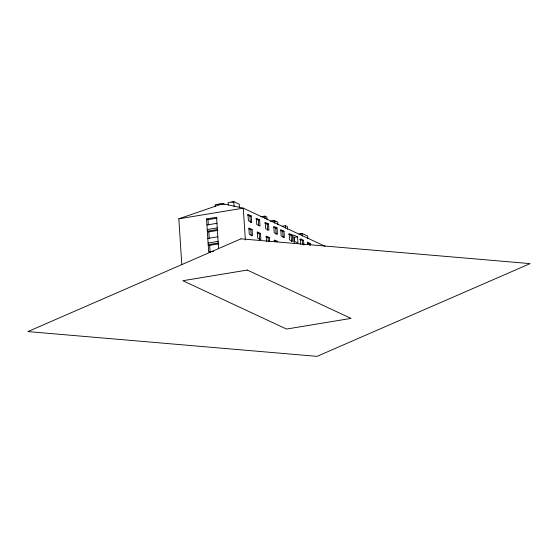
<?xml version="1.0" encoding="UTF-8"?>
<svg xmlns="http://www.w3.org/2000/svg" width="558" height="558" viewBox="0 0 558 558"><rect width="100%" height="100%" fill="white"/><g stroke="black" fill="none" stroke-linecap="round" stroke-linejoin="round"><path stroke-width="0.84" d="M181.782 264.38L178.832 218.813L222.684 203.705L243.295 208.162L325 246.245M239.473 207.562L239.256 204.186L233.802 201.64L228.152 202.575L228.32 205.107M218.018 204.5L220.333 204.116M231.758 202.226L233.307 201.968M178.832 218.813L243.295 208.162L245.353 239.968M213.693 251.198L208.685 252.028L206.544 218.952L216.56 217.292L218.596 248.742M206.544 218.952L208.008 219.636L217.188 218.115M249.949 216.127L251.226 215.918L251.63 222.189L250.354 222.398L249.949 216.127L247.368 214.928M206.934 224.972L216.95 223.312M260.872 216.804L264.904 216.141L266.898 217.069L267.066 219.608M261.841 216.734L264.157 216.351L265.294 216.881M255.745 218.834L258.333 220.033L259.609 219.824L260.014 226.095L256.785 224.588L256.38 218.317L259.609 219.824M207.227 229.547L217.243 227.894M217.355 229.554L207.339 231.214L208.797 231.891L217.983 230.377M270.456 221.275L274.487 220.605L277.71 222.105L277.87 224.644M271.509 221.247L273.832 220.863L275.896 221.826M264.652 222.984L267.233 224.183L268.51 223.974L268.914 230.245L265.685 228.738L265.28 222.468L268.51 223.974M248.889 228.808L250.828 229.708L252.104 229.498L252.509 235.769L249.28 234.262L248.875 227.992L252.104 229.498M207.806 238.447L217.822 236.794M282.174 226.227L285.403 225.69L287.398 226.625L287.558 229.157M273.832 227.259L275.764 228.159L277.04 227.95L277.445 234.221L274.215 232.714L273.811 226.443L277.04 227.95M257.273 232.714L259.205 233.614L260.481 233.404L260.893 239.675L257.663 238.168L257.252 231.898L260.481 233.404M208.099 243.03L218.115 241.37M280.144 230.203L282.725 231.41L284.001 231.193L284.406 237.464L281.176 235.957L280.772 229.694L284.001 231.193M218.227 243.03L208.211 244.69L209.669 245.374L218.855 243.853M266.173 236.864L268.112 237.764L269.388 237.555L269.64 241.475M288.57 234.13L291.15 235.337L292.427 235.12L292.831 241.391L289.602 239.884L289.197 233.621L292.427 235.12M298.942 234.039L302.171 233.509L307.625 236.055L307.786 238.587M300.127 234.095L301.676 233.844M294.108 241.272L297.972 243.072L297.567 236.857L294.282 237.401L294.547 241.565M299.716 239.326L302.303 240.533L303.58 240.324L303.88 245.025M307.346 242.883L309.285 243.79L310.562 243.574L310.66 245.143M297.567 236.857L293.71 235.058L294.261 243.574M251.226 215.918L247.996 214.411L248.401 220.682L251.63 222.189M303.58 240.324L300.35 238.817L300.706 244.299M310.562 243.574L307.332 242.067L307.486 244.418M222.684 203.705L224.253 204.437M222.384 204.514L220.829 203.782L215.186 204.716L215.29 206.411M269.388 237.555L266.159 236.048L266.515 241.537M274.062 240.54L276.642 241.747L277.919 241.53L274.689 240.024L274.794 241.593M309.285 243.79L309.383 245.353M302.171 233.509L302.331 236.048M302.303 240.533L302.555 244.446M291.15 235.337L291.555 241.6M285.403 225.69L285.563 228.229M282.725 231.41L283.129 237.673M275.764 228.159L276.168 234.43M274.487 220.605L274.655 223.144M267.233 224.183L267.638 230.454M268.112 237.764L268.363 241.684M264.904 216.141L265.071 218.673M258.333 220.033L258.682 225.523M259.205 233.614L259.616 239.884M250.828 229.708L251.233 235.978M233.802 201.64L234.13 206.711M208.008 219.636L208.343 224.79M208.797 231.891L209.236 238.643M209.669 245.374L210.108 252.181M240.951 238.845L27.9 331.585L317.042 356.36L530.1 263.62L240.951 238.845M247.299 270.058L182.836 280.716L286.533 329.053L350.996 318.395L247.299 270.058"/></g></svg>
